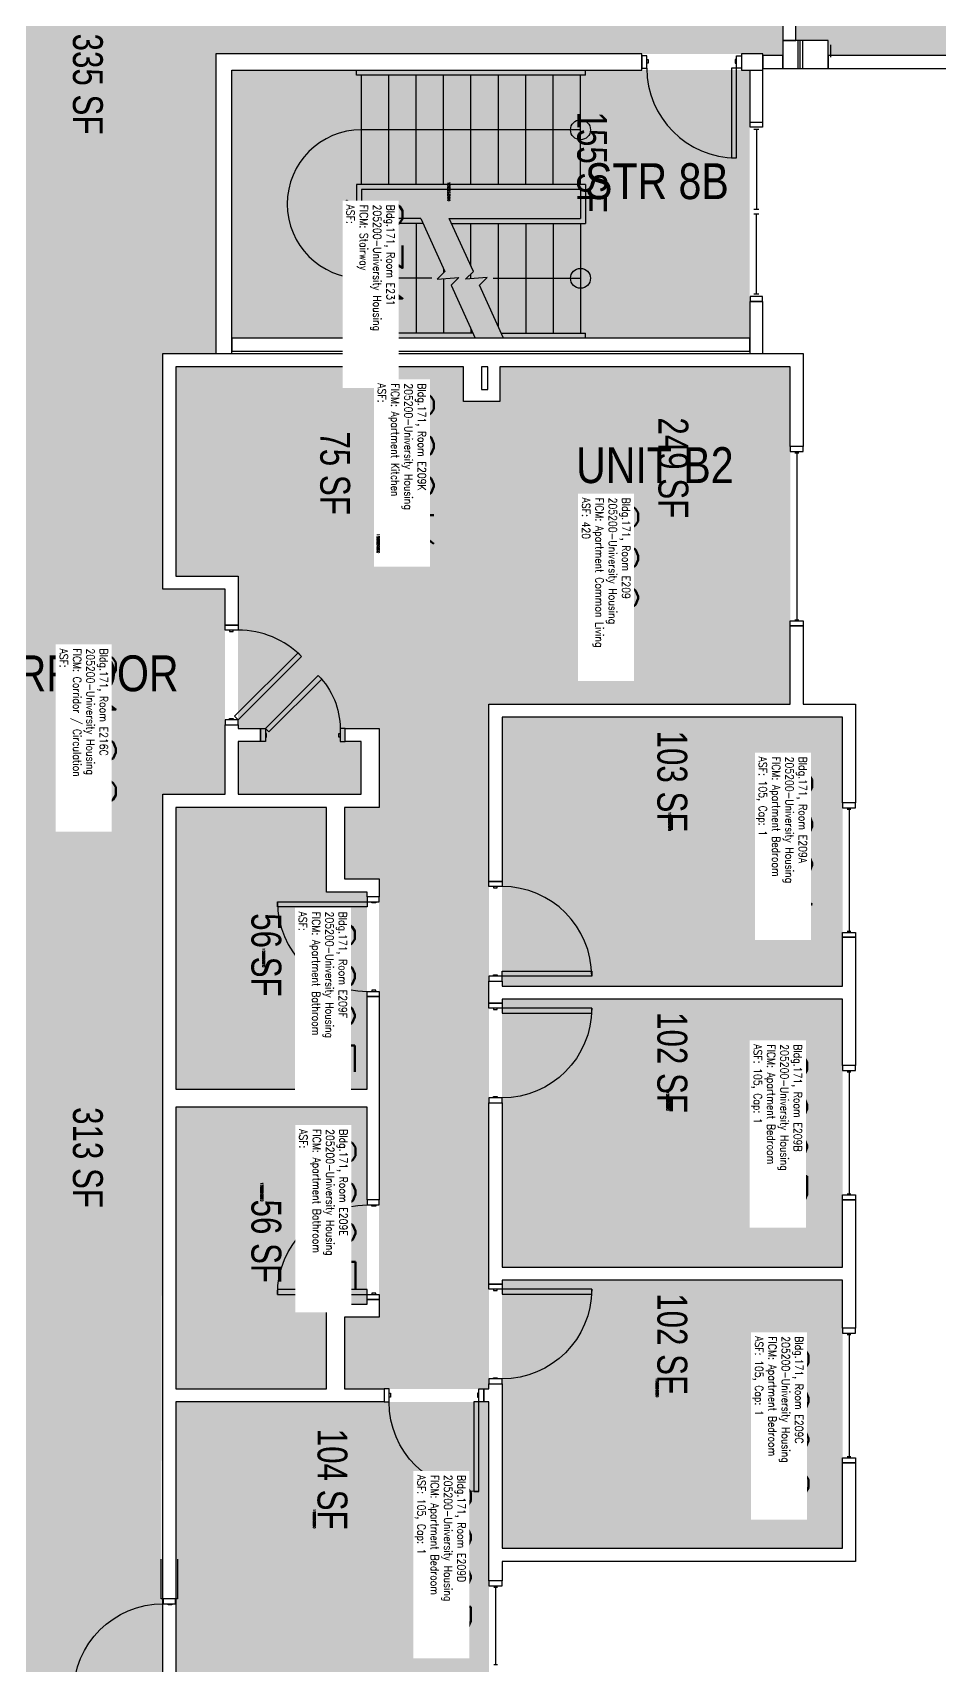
# Model space of a CAD drawing. Header units: inches. Extents: x 9163 to 12690, y -254 to 1312.
# Drawn here: x 11267 to 11631, y 303 to 958 of the extents above; entities that cross this region are included whole.
import ezdxf
from ezdxf.enums import TextEntityAlignment as Align

# ---------------------------------------------------------------- set-up
doc = ezdxf.new("R2010")
doc.units = ezdxf.units.IN
doc.header["$LTSCALE"] = 48
doc.header["$MEASUREMENT"] = 0
doc.layers.get('DEFPOINTS').update_dxf_attribs({"color": 40})
for name, color, linetype in [('A-AREA-IDEN', 1, 'Continuous'), ('A-DOOR', 2, 'Continuous'), ('A-FLOR', 3, 'Continuous'), ('A-GLAZ', 1, 'Continuous'), ('A-IDEN-RNUM', 7, 'Continuous'), ('A-IDEN-SNUM', 4, 'Continuous'), ('A-IDEN-VNUM', 4, 'Continuous'), ('A-WALL', 5, 'Continuous'), ('AREA-TEXT', 3, 'Continuous'), ('Rooms-Category-Color', 7, 'Continuous'), ('Rooms-College-Color', 7, 'Continuous'), ('Rooms-Department-Color', 7, 'Continuous'), ('Rooms-Division-Color', 7, 'Continuous'), ('Rooms-Information', 7, 'Continuous')]:
    doc.layers.add(name, color=color, linetype=linetype)
doc.styles.add('AREA', font='arial.ttf', dxfattribs={"width": 0.75, "height": 12})
doc.styles.add('DIMS', font='ARIALN.TTF')
doc.styles.add('ROOMSNUMBER', font='txt.shx', dxfattribs={"height": 0.03})
doc.styles.add('ROOMVNUMBER', font='simplex.shx', dxfattribs={"width": 0.85})
doc.styles.get("Standard").update_dxf_attribs({"font": 'ARIALN.TTF'})
doc.dimstyles.new('NBA 2004', dxfattribs={"dimscale": 128, "dimtxt": 0.125, "dimasz": 0.09375, "dimexe": 0.125, "dimexo": 0.125, "dimgap": 0.0625, "dimtad": 1, "dimdec": 3, "dimzin": 3, "dimdsep": 46, "dimlunit": 4, "dimtxsty": 'DIMS', "dimblk": 'ARCHTICK', "dimcen": 0.09375, "dimdle": 0.125, "dimclrd": 256, "dimclre": 256, "dimclrt": 2, "dimadec": 0, "dimazin": 0, "dimtfac": 0.75, "dimtdec": 3, "dimtmove": 2, "dimatfit": 2, "dimfxl": 0.125, "dimfrac": 2, "dimtolj": 1, "dimtzin": 0, "dimlwd": -1, "dimlwe": -1, "dimarcsym": 0})

# ---------------------------------------------------------------- blocks, each defined once
blk = doc.blocks.new('_ArchTick')
at = {"color": 0, "linetype": 'ByBlock', "const_width": 0.15}
blk.add_lwpolyline([(-0.5, -0.5), (0.5, 0.5)], dxfattribs=at)

msp = doc.modelspace()

# ---------------------------------------------------------------- hatches: boundary and pattern name
h = msp.add_hatch()
h.set_pattern_fill('ANSI31', color=256, style=0)
h.set_pattern_definition([(45, (11969.92792, 225.27303), (0.088388348, -0.088388348), [])])
h.paths.add_polyline_path([(11385.98, 556.74), (11385.98, 615.48), (11376.77, 615.48), (11376.77, 556.74)], flags=9)
at = {"layer": 'Rooms-Category-Color', "linetype": 'Continuous', "true_color": 0xadadad}
for points in [[(11567.83, 1009.26), (11205.05, 1009.26), (11205.05, 1034.26), (11122.73, 1034.26), (11122.73, 1009.26), (11081.21, 1009.26), (11081.21, 999.18), (11029.83, 999.18), (11027.46, 926.93), (11069.21, 926.93), (11069.21, 930.68), (11081.21, 930.68), (11081.21, 920.62), (11134.61, 920.63), (11134.58, 949.26), (11241.71, 949.26), (11241.71, 829.5), (11322.13, 829.5), (11340.08, 829.5), (11340.08, 949.88), (11559.83, 949.88), (11559.83, 949.26), (11567.83, 949.26), (11567.83, 1009.26)], [(11567.83, 1009.26), (11567.83, 967.25), (11573.08, 967.25), (11573.08, 955.26), (11586.08, 955.26), (11586.08, 949.26), (11718.14, 949.26), (11718.14, 925.25), (11979.46, 925.25), (11979.46, 949.26), (12351.33, 949.26), (12351.33, 915.16), (12326.33, 915.16), (12326.33, 856.04), (12351.33, 856.04), (12351.33, 233.63), (12411.33, 233.63), (12411.33, 271.26), (12411.33, 837.54), (12436.33, 837.54), (12436.33, 919.86), (12411.33, 919.86), (12411.33, 1009.26), (12297.55, 1009.26), (12297.55, 1034.26), (12215.23, 1034.26), (12215.23, 1009.26), (12031.19, 1009.26), (12031.19, 1034.26), (11948.87, 1034.26), (11948.87, 1009.26)], [(11346.58, 943.38), (11554.58, 943.38), (11554.58, 835.75), (11346.58, 835.75)], [(11258.83, 829.5), (11258.83, 734.86), (11233.83, 734.86), (11233.83, 652.54), (11258.83, 652.54), (11258.83, 145), (11318.83, 145), (11318.83, 173), (11318.83, 174), (11318.21, 174), (11318.21, 182.63), (11318.21, 289.5), (11318.83, 289.5), (11318.83, 329.5), (11318.21, 329.5), (11318.21, 345.38), (11318.83, 652.54), (11343.83, 652.54), (11343.83, 734.86), (11318.83, 734.86), (11318.83, 829.5)]]:
    msp.add_hatch(color=253, dxfattribs=at).paths.add_polyline_path(points)
at = {"layer": 'Rooms-Category-Color', "linetype": 'Continuous', "true_color": 0x728ef3}
for points in [[(11324.08, 740.11), (11454.21, 740.11), (11454.21, 810.25), (11439.58, 810.25), (11439.58, 824.25), (11324.08, 824.25)], [(11454.21, 824.25), (11454.21, 740.11), (11349.08, 740.11), (11349.08, 678.99), (11358.03, 678.99), (11358.03, 673.74), (11349.08, 673.74), (11349.08, 652.54), (11398.46, 652.54), (11398.46, 673.74), (11392.03, 673.74), (11392.03, 678.99), (11405.71, 678.99), (11405.71, 647.29), (11391.83, 647.29), (11391.83, 618.54), (11405.71, 618.54), (11405.71, 442.5), (11391.83, 442.5), (11391.83, 413.75), (11449.83, 413.75), (11449.83, 688.75), (11570.83, 688.75), (11570.83, 824.25)], [(11591.83, 575.5), (11591.83, 683.5), (11455.08, 683.5), (11455.08, 575.5), (11591.39, 575.52)], [(11324.08, 534.16), (11324.08, 647.29), (11384.58, 647.29), (11384.58, 613.29), (11400.83, 613.29), (11400.83, 534.15)], [(11591.83, 462.63), (11591.83, 570.25), (11455.1, 570.27), (11455.08, 462.63), (11591.39, 462.64)], [(11400.83, 447.77), (11400.83, 526.9), (11324.08, 526.9), (11324.08, 413.77), (11384.58, 413.75), (11384.58, 447.75)], [(11591.83, 457.38), (11591.83, 349.75), (11455.08, 349.75), (11455.1, 457.39), (11591.39, 457.39)], [(11324.08, 289.77), (11449.83, 289.75), (11449.83, 408.5), (11324.08, 408.5)]]:
    msp.add_hatch(color=171, dxfattribs=at).paths.add_polyline_path(points)
at = {"layer": 'Rooms-College-Color', "linetype": 'Continuous', "true_color": 0xadadad}
for points in [[(11567.83, 1009.26), (11205.05, 1009.26), (11205.05, 1034.26), (11122.73, 1034.26), (11122.73, 1009.26), (11081.21, 1009.26), (11081.21, 999.18), (11029.83, 999.18), (11027.46, 926.93), (11069.21, 926.93), (11069.21, 930.68), (11081.21, 930.68), (11081.21, 920.62), (11134.61, 920.63), (11134.58, 949.26), (11241.71, 949.26), (11241.71, 829.5), (11322.13, 829.5), (11340.08, 829.5), (11340.08, 949.88), (11559.83, 949.88), (11559.83, 949.26), (11567.83, 949.26), (11567.83, 1009.26)], [(11567.83, 1009.26), (11567.83, 967.25), (11573.08, 967.25), (11573.08, 955.26), (11586.08, 955.26), (11586.08, 949.26), (11718.14, 949.26), (11718.14, 925.25), (11979.46, 925.25), (11979.46, 949.26), (12351.33, 949.26), (12351.33, 915.16), (12326.33, 915.16), (12326.33, 856.04), (12351.33, 856.04), (12351.33, 233.63), (12411.33, 233.63), (12411.33, 271.26), (12411.33, 837.54), (12436.33, 837.54), (12436.33, 919.86), (12411.33, 919.86), (12411.33, 1009.26), (12297.55, 1009.26), (12297.55, 1034.26), (12215.23, 1034.26), (12215.23, 1009.26), (12031.19, 1009.26), (12031.19, 1034.26), (11948.87, 1034.26), (11948.87, 1009.26)], [(11346.58, 943.38), (11554.58, 943.38), (11554.58, 835.75), (11346.58, 835.75)], [(11258.83, 829.5), (11258.83, 734.86), (11233.83, 734.86), (11233.83, 652.54), (11258.83, 652.54), (11258.83, 145), (11318.83, 145), (11318.83, 173), (11318.83, 174), (11318.21, 174), (11318.21, 182.63), (11318.21, 289.5), (11318.83, 289.5), (11318.83, 329.5), (11318.21, 329.5), (11318.21, 345.38), (11318.83, 652.54), (11343.83, 652.54), (11343.83, 734.86), (11318.83, 734.86), (11318.83, 829.5)], [(11324.08, 740.11), (11454.21, 740.11), (11454.21, 810.25), (11439.58, 810.25), (11439.58, 824.25), (11324.08, 824.25)], [(11454.21, 824.25), (11454.21, 740.11), (11349.08, 740.11), (11349.08, 678.99), (11358.03, 678.99), (11358.03, 673.74), (11349.08, 673.74), (11349.08, 652.54), (11398.46, 652.54), (11398.46, 673.74), (11392.03, 673.74), (11392.03, 678.99), (11405.71, 678.99), (11405.71, 647.29), (11391.83, 647.29), (11391.83, 618.54), (11405.71, 618.54), (11405.71, 442.5), (11391.83, 442.5), (11391.83, 413.75), (11449.83, 413.75), (11449.83, 688.75), (11570.83, 688.75), (11570.83, 824.25)], [(11591.83, 575.5), (11591.83, 683.5), (11455.08, 683.5), (11455.08, 575.5), (11591.39, 575.52)], [(11324.08, 534.16), (11324.08, 647.29), (11384.58, 647.29), (11384.58, 613.29), (11400.83, 613.29), (11400.83, 534.15)], [(11591.83, 462.63), (11591.83, 570.25), (11455.1, 570.27), (11455.08, 462.63), (11591.39, 462.64)], [(11400.83, 447.77), (11400.83, 526.9), (11324.08, 526.9), (11324.08, 413.77), (11384.58, 413.75), (11384.58, 447.75)], [(11591.83, 457.38), (11591.83, 349.75), (11455.08, 349.75), (11455.1, 457.39), (11591.39, 457.39)], [(11324.08, 289.77), (11449.83, 289.75), (11449.83, 408.5), (11324.08, 408.5)]]:
    msp.add_hatch(color=253, dxfattribs=at).paths.add_polyline_path(points)
at = {"layer": 'Rooms-Department-Color', "linetype": 'Continuous', "true_color": 0xacacac}
for points in [[(11567.83, 1009.26), (11205.05, 1009.26), (11205.05, 1034.26), (11122.73, 1034.26), (11122.73, 1009.26), (11081.21, 1009.26), (11081.21, 999.18), (11029.83, 999.18), (11027.46, 926.93), (11069.21, 926.93), (11069.21, 930.68), (11081.21, 930.68), (11081.21, 920.62), (11134.61, 920.63), (11134.58, 949.26), (11241.71, 949.26), (11241.71, 829.5), (11322.13, 829.5), (11340.08, 829.5), (11340.08, 949.88), (11559.83, 949.88), (11559.83, 949.26), (11567.83, 949.26), (11567.83, 1009.26)], [(11567.83, 1009.26), (11567.83, 967.25), (11573.08, 967.25), (11573.08, 955.26), (11586.08, 955.26), (11586.08, 949.26), (11718.14, 949.26), (11718.14, 925.25), (11979.46, 925.25), (11979.46, 949.26), (12351.33, 949.26), (12351.33, 915.16), (12326.33, 915.16), (12326.33, 856.04), (12351.33, 856.04), (12351.33, 233.63), (12411.33, 233.63), (12411.33, 271.26), (12411.33, 837.54), (12436.33, 837.54), (12436.33, 919.86), (12411.33, 919.86), (12411.33, 1009.26), (12297.55, 1009.26), (12297.55, 1034.26), (12215.23, 1034.26), (12215.23, 1009.26), (12031.19, 1009.26), (12031.19, 1034.26), (11948.87, 1034.26), (11948.87, 1009.26)], [(11346.58, 943.38), (11554.58, 943.38), (11554.58, 835.75), (11346.58, 835.75)], [(11258.83, 829.5), (11258.83, 734.86), (11233.83, 734.86), (11233.83, 652.54), (11258.83, 652.54), (11258.83, 145), (11318.83, 145), (11318.83, 173), (11318.83, 174), (11318.21, 174), (11318.21, 182.63), (11318.21, 289.5), (11318.83, 289.5), (11318.83, 329.5), (11318.21, 329.5), (11318.21, 345.38), (11318.83, 652.54), (11343.83, 652.54), (11343.83, 734.86), (11318.83, 734.86), (11318.83, 829.5)]]:
    msp.add_hatch(color=253, dxfattribs=at).paths.add_polyline_path(points)
at = {"layer": 'Rooms-Department-Color', "linetype": 'Continuous', "true_color": 0x604aed}
for points in [[(11324.08, 740.11), (11454.21, 740.11), (11454.21, 810.25), (11439.58, 810.25), (11439.58, 824.25), (11324.08, 824.25)], [(11454.21, 824.25), (11454.21, 740.11), (11349.08, 740.11), (11349.08, 678.99), (11358.03, 678.99), (11358.03, 673.74), (11349.08, 673.74), (11349.08, 652.54), (11398.46, 652.54), (11398.46, 673.74), (11392.03, 673.74), (11392.03, 678.99), (11405.71, 678.99), (11405.71, 647.29), (11391.83, 647.29), (11391.83, 618.54), (11405.71, 618.54), (11405.71, 442.5), (11391.83, 442.5), (11391.83, 413.75), (11449.83, 413.75), (11449.83, 688.75), (11570.83, 688.75), (11570.83, 824.25)], [(11591.83, 575.5), (11591.83, 683.5), (11455.08, 683.5), (11455.08, 575.5), (11591.39, 575.52)], [(11324.08, 534.16), (11324.08, 647.29), (11384.58, 647.29), (11384.58, 613.29), (11400.83, 613.29), (11400.83, 534.15)], [(11591.83, 462.63), (11591.83, 570.25), (11455.1, 570.27), (11455.08, 462.63), (11591.39, 462.64)], [(11400.83, 447.77), (11400.83, 526.9), (11324.08, 526.9), (11324.08, 413.77), (11384.58, 413.75), (11384.58, 447.75)], [(11591.83, 457.38), (11591.83, 349.75), (11455.08, 349.75), (11455.1, 457.39), (11591.39, 457.39)], [(11324.08, 289.77), (11449.83, 289.75), (11449.83, 408.5), (11324.08, 408.5)]]:
    msp.add_hatch(color=173, dxfattribs=at).paths.add_polyline_path(points)
at = {"layer": 'Rooms-Division-Color', "linetype": 'Continuous', "true_color": 0xadadad}
for points in [[(11567.83, 1009.26), (11205.05, 1009.26), (11205.05, 1034.26), (11122.73, 1034.26), (11122.73, 1009.26), (11081.21, 1009.26), (11081.21, 999.18), (11029.83, 999.18), (11027.46, 926.93), (11069.21, 926.93), (11069.21, 930.68), (11081.21, 930.68), (11081.21, 920.62), (11134.61, 920.63), (11134.58, 949.26), (11241.71, 949.26), (11241.71, 829.5), (11322.13, 829.5), (11340.08, 829.5), (11340.08, 949.88), (11559.83, 949.88), (11559.83, 949.26), (11567.83, 949.26), (11567.83, 1009.26)], [(11567.83, 1009.26), (11567.83, 967.25), (11573.08, 967.25), (11573.08, 955.26), (11586.08, 955.26), (11586.08, 949.26), (11718.14, 949.26), (11718.14, 925.25), (11979.46, 925.25), (11979.46, 949.26), (12351.33, 949.26), (12351.33, 915.16), (12326.33, 915.16), (12326.33, 856.04), (12351.33, 856.04), (12351.33, 233.63), (12411.33, 233.63), (12411.33, 271.26), (12411.33, 837.54), (12436.33, 837.54), (12436.33, 919.86), (12411.33, 919.86), (12411.33, 1009.26), (12297.55, 1009.26), (12297.55, 1034.26), (12215.23, 1034.26), (12215.23, 1009.26), (12031.19, 1009.26), (12031.19, 1034.26), (11948.87, 1034.26), (11948.87, 1009.26)], [(11346.58, 943.38), (11554.58, 943.38), (11554.58, 835.75), (11346.58, 835.75)], [(11258.83, 829.5), (11258.83, 734.86), (11233.83, 734.86), (11233.83, 652.54), (11258.83, 652.54), (11258.83, 145), (11318.83, 145), (11318.83, 173), (11318.83, 174), (11318.21, 174), (11318.21, 182.63), (11318.21, 289.5), (11318.83, 289.5), (11318.83, 329.5), (11318.21, 329.5), (11318.21, 345.38), (11318.83, 652.54), (11343.83, 652.54), (11343.83, 734.86), (11318.83, 734.86), (11318.83, 829.5)]]:
    msp.add_hatch(color=253, dxfattribs=at).paths.add_polyline_path(points)
at = {"layer": 'Rooms-Division-Color', "linetype": 'Continuous', "true_color": 0x604aed}
for points in [[(11324.08, 740.11), (11454.21, 740.11), (11454.21, 810.25), (11439.58, 810.25), (11439.58, 824.25), (11324.08, 824.25)], [(11454.21, 824.25), (11454.21, 740.11), (11349.08, 740.11), (11349.08, 678.99), (11358.03, 678.99), (11358.03, 673.74), (11349.08, 673.74), (11349.08, 652.54), (11398.46, 652.54), (11398.46, 673.74), (11392.03, 673.74), (11392.03, 678.99), (11405.71, 678.99), (11405.71, 647.29), (11391.83, 647.29), (11391.83, 618.54), (11405.71, 618.54), (11405.71, 442.5), (11391.83, 442.5), (11391.83, 413.75), (11449.83, 413.75), (11449.83, 688.75), (11570.83, 688.75), (11570.83, 824.25)], [(11591.83, 575.5), (11591.83, 683.5), (11455.08, 683.5), (11455.08, 575.5), (11591.39, 575.52)], [(11324.08, 534.16), (11324.08, 647.29), (11384.58, 647.29), (11384.58, 613.29), (11400.83, 613.29), (11400.83, 534.15)], [(11591.83, 462.63), (11591.83, 570.25), (11455.1, 570.27), (11455.08, 462.63), (11591.39, 462.64)], [(11400.83, 447.77), (11400.83, 526.9), (11324.08, 526.9), (11324.08, 413.77), (11384.58, 413.75), (11384.58, 447.75)], [(11591.83, 457.38), (11591.83, 349.75), (11455.08, 349.75), (11455.1, 457.39), (11591.39, 457.39)], [(11324.08, 289.77), (11449.83, 289.75), (11449.83, 408.5), (11324.08, 408.5)]]:
    msp.add_hatch(color=173, dxfattribs=at).paths.add_polyline_path(points)

# ---------------------------------------------------------------- linework, layer by layer
at = {"layer": 'A-DOOR'}
for points in [[(11513.21, 949.13), (11511.21, 949.13), (11511.21, 944.13), (11513.21, 944.13)], [(11513.21, 947.63), (11513.71, 947.63), (11513.71, 946.13), (11513.21, 946.13)], [(11549.21, 947.63), (11548.71, 947.63), (11548.71, 946.13), (11549.21, 946.13)], [(11549.21, 949.13), (11551.21, 949.13), (11551.21, 944.13), (11549.21, 944.13)], [(11549.21, 944.13), (11547.21, 944.13), (11547.21, 908.13), (11549.21, 908.13)], [(11343.83, 718.47), (11343.83, 720.47), (11349.08, 720.47), (11349.08, 718.47)], [(11345.58, 718.47), (11345.58, 717.97), (11347.08, 717.97), (11347.08, 718.47)], [(11349.08, 682.47), (11347.67, 683.89), (11373.13, 709.34), (11374.54, 707.93)], [(11360.03, 678.99), (11361.45, 677.57), (11382.66, 698.79), (11381.25, 700.2)], [(11343.83, 682.47), (11343.83, 680.47), (11349.08, 680.47), (11349.08, 682.47)], [(11345.58, 682.47), (11345.58, 682.97), (11347.08, 682.97), (11347.08, 682.47)], [(11360.03, 673.74), (11358.03, 673.74), (11358.03, 678.99), (11360.03, 678.99)], [(11360.03, 675.49), (11360.53, 675.49), (11360.53, 676.99), (11360.03, 676.99)], [(11390.03, 675.49), (11389.53, 675.49), (11389.53, 676.99), (11390.03, 676.99)], [(11390.03, 673.74), (11392.03, 673.74), (11392.03, 678.99), (11390.03, 678.99)], [(11449.83, 615.5), (11449.83, 617.5), (11455.08, 617.5), (11455.08, 615.5)], [(11405.71, 609.4), (11405.71, 611.4), (11400.83, 611.4), (11400.83, 609.4)], [(11451.58, 615.5), (11451.58, 615), (11453.08, 615), (11453.08, 615.5)], [(11400.83, 609.4), (11400.83, 607.4), (11364.83, 607.4), (11364.83, 609.4)], [(11404.33, 609.4), (11404.33, 608.9), (11402.83, 608.9), (11402.83, 609.4)], [(11449.83, 579.5), (11449.83, 577.5), (11455.08, 577.5), (11455.08, 579.5)], [(11451.58, 579.5), (11451.58, 580), (11453.08, 580), (11453.08, 579.5)], [(11455.08, 579.5), (11455.08, 581.5), (11491.08, 581.5), (11491.08, 579.5)], [(11405.71, 573.4), (11405.71, 571.4), (11400.83, 571.4), (11400.83, 573.4)], [(11404.33, 573.4), (11404.33, 573.9), (11402.83, 573.9), (11402.83, 573.4)], [(11449.83, 566.63), (11449.83, 568.63), (11455.08, 568.63), (11455.08, 566.63)], [(11451.58, 566.63), (11451.58, 566.13), (11453.08, 566.13), (11453.08, 566.63)], [(11455.08, 566.63), (11455.08, 564.63), (11491.08, 564.63), (11491.08, 566.63)], [(11451.58, 530.63), (11451.58, 531.13), (11453.08, 531.13), (11453.08, 530.63)], [(11449.83, 530.63), (11449.83, 528.63), (11455.08, 528.63), (11455.08, 530.63)], [(11405.71, 487.65), (11405.71, 489.65), (11400.83, 489.65), (11400.83, 487.65)], [(11404.33, 487.65), (11404.33, 487.15), (11402.83, 487.15), (11402.83, 487.65)], [(11400.83, 451.65), (11400.83, 453.65), (11364.83, 453.65), (11364.83, 451.65)], [(11449.83, 453.75), (11449.83, 455.75), (11455.08, 455.75), (11455.08, 453.75)], [(11451.58, 453.75), (11451.58, 453.25), (11453.08, 453.25), (11453.08, 453.75)], [(11455.08, 453.75), (11455.08, 451.75), (11491.08, 451.75), (11491.08, 453.75)], [(11405.71, 451.65), (11405.71, 449.65), (11400.83, 449.65), (11400.83, 451.65)], [(11404.33, 451.65), (11404.33, 452.15), (11402.83, 452.15), (11402.83, 451.65)], [(11409.71, 413.75), (11407.71, 413.75), (11407.71, 408.5), (11409.71, 408.5)], [(11445.71, 413.75), (11447.71, 413.75), (11447.71, 408.5), (11445.71, 408.5)], [(11449.83, 417.75), (11449.83, 415.75), (11455.08, 415.75), (11455.08, 417.75)], [(11451.58, 417.75), (11451.58, 418.25), (11453.08, 418.25), (11453.08, 417.75)], [(11409.71, 412), (11410.21, 412), (11410.21, 410.5), (11409.71, 410.5)], [(11445.71, 408.5), (11443.71, 408.5), (11443.71, 372.5), (11445.71, 372.5)], [(11445.71, 412), (11445.21, 412), (11445.21, 410.5), (11445.71, 410.5)], [(11323.96, 327.5), (11323.96, 329.5), (11318.96, 329.5), (11318.96, 327.5)], [(11322.46, 327.5), (11322.46, 327), (11320.96, 327), (11320.96, 327.5)]]:
    msp.add_lwpolyline(points, close=True, dxfattribs=at)
for centre, start, end in [((11549.21, 944.13), 180, 270), ((11349.08, 682.47), 45, 90), ((11455.08, 579.5), 0, 90), ((11400.83, 609.4), 180, 270)]:
    msp.add_arc(centre, 36, start, end, dxfattribs=at)
at = {"layer": 'A-DOOR', "extrusion": (0, 0, -1)}
for centre, radius, start, end in [((-11360.03, 678.99), 30, 135, 180), ((-11455.08, 566.63), 36, 180, 270), ((-11400.83, 451.65), 36, 0, 90), ((-11455.08, 453.75), 36, 180, 270), ((-11445.71, 408.5), 36, 270, 0), ((-11318.96, 291.5), 36, 360, 90)]:
    msp.add_arc(centre, radius, start, end, dxfattribs=at)
at = {"layer": 'A-FLOR'}
for p, q in [((11396.58, 941.38), (11396.58, 943.38)), ((11488.58, 941.38), (11396.58, 941.38)), ((11398.58, 897.38), (11398.58, 941.38)), ((11409.58, 897.38), (11409.58, 941.38)), ((11420.58, 897.38), (11420.58, 941.38)), ((11431.58, 897.38), (11431.58, 941.38)), ((11442.58, 897.38), (11442.58, 941.38)), ((11453.58, 897.38), (11453.58, 941.38)), ((11464.58, 897.38), (11464.58, 941.38)), ((11475.58, 897.38), (11475.58, 941.38)), ((11486.58, 897.38), (11486.58, 941.38)), ((11488.58, 941.38), (11488.58, 943.38)), ((11486.58, 919.38), (11398.58, 919.38)), ((11396.58, 897.38), (11396.58, 881.75)), ((11488.58, 897.38), (11396.58, 897.38)), ((11398.58, 895.38), (11398.58, 883.75)), ((11486.58, 895.38), (11398.58, 895.38)), ((11486.58, 895.38), (11486.58, 883.75)), ((11488.58, 897.38), (11488.58, 881.75)), ((11423.36, 881.75), (11396.58, 881.75)), ((11422.45, 883.75), (11398.58, 883.75)), ((11398.58, 881.75), (11398.58, 837.75)), ((11409.58, 881.75), (11409.58, 837.75)), ((11420.58, 881.75), (11420.58, 837.75)), ((11433.85, 883.75), (11486.58, 883.75)), ((11434.76, 881.75), (11488.58, 881.75)), ((11442.58, 864.58), (11442.58, 881.75)), ((11453.58, 840.43), (11453.58, 881.75)), ((11464.58, 881.75), (11464.58, 837.75)), ((11464.58, 881.75), (11464.58, 837.75)), ((11475.58, 881.75), (11475.58, 837.75)), ((11486.58, 881.75), (11486.58, 837.75)), ((11431.58, 863.71), (11431.58, 861.94)), ((11431.58, 859.62), (11431.58, 837.75)), ((11442.58, 859.58), (11442.58, 861.55)), ((11442.58, 839.56), (11442.58, 837.75)), ((11396.58, 835.75), (11396.58, 837.75)), ((11443.4, 837.75), (11396.58, 837.75)), ((11454.8, 837.75), (11488.58, 837.75)), ((11488.58, 835.75), (11488.58, 837.75))]:
    msp.add_line(p, q, dxfattribs=at)
for points in [[(11422.45, 883.75), (11432.15, 862.49), (11429.02, 859.43), (11437.76, 860.09), (11434.63, 857.03), (11444.32, 835.75)], [(11455.72, 835.75), (11446.01, 857.02), (11449.15, 860.08), (11440.4, 859.42), (11443.54, 862.48), (11433.85, 883.75)]]:
    msp.add_lwpolyline(points, dxfattribs=at)
for centre in [(11486.58, 919.38), (11486.58, 859.75)]:
    msp.add_circle(centre, 4, dxfattribs=at)
msp.add_arc((11398.58, 889.57), 29.81, 90, 270, dxfattribs=at)
at = {"layer": 'A-GLAZ'}
for p, q in [((11558.21, 919.44), (11556.21, 919.44)), ((11557.21, 919.44), (11557.21, 887.44)), ((11558.21, 887.44), (11556.21, 887.44)), ((11558.21, 885.44), (11556.21, 885.44)), ((11557.21, 853.44), (11557.21, 885.44)), ((11558.21, 853.44), (11556.21, 853.44)), ((11572.71, 789.64), (11574.21, 789.64)), ((11573.46, 789.64), (11573.46, 722.64)), ((11572.71, 722.64), (11574.21, 722.64)), ((11593.71, 646.6), (11595.21, 646.6)), ((11594.46, 646.6), (11594.46, 597.6)), ((11593.71, 597.6), (11595.21, 597.6)), ((11593.71, 541.13), (11595.21, 541.13)), ((11594.46, 541.13), (11594.46, 492.13)), ((11593.71, 492.13), (11595.21, 492.13)), ((11593.71, 435.6), (11595.21, 435.6)), ((11594.46, 435.6), (11594.46, 386.6)), ((11593.71, 386.6), (11595.21, 386.6)), ((11451.71, 334.14), (11453.21, 334.14)), ((11452.46, 334.14), (11452.46, 303.14)), ((11451.71, 303.14), (11453.21, 303.14))]:
    msp.add_line(p, q, dxfattribs=at)
for points in [[(11554.71, 920.44), (11554.71, 922.44), (11559.71, 922.44), (11559.71, 920.44)], [(11554.71, 852.44), (11554.71, 850.44), (11559.71, 850.44), (11559.71, 852.44)], [(11576.08, 790.14), (11576.08, 792.14), (11570.83, 792.14), (11570.83, 790.14)], [(11576.08, 722.14), (11576.08, 720.14), (11570.83, 720.14), (11570.83, 722.14)], [(11597.08, 647.1), (11597.08, 649.1), (11591.83, 649.1), (11591.83, 647.1)], [(11597.08, 597.1), (11597.08, 595.1), (11591.83, 595.1), (11591.83, 597.1)], [(11597.08, 541.63), (11597.08, 543.63), (11591.83, 543.63), (11591.83, 541.63)], [(11597.08, 491.63), (11597.08, 489.63), (11591.83, 489.63), (11591.83, 491.63)], [(11597.08, 436.1), (11597.08, 438.1), (11591.83, 438.1), (11591.83, 436.1)], [(11597.08, 386.1), (11597.08, 384.1), (11591.83, 384.1), (11591.83, 386.1)], [(11455.08, 334.64), (11455.08, 336.64), (11449.83, 336.64), (11449.83, 334.64)]]:
    msp.add_lwpolyline(points, close=True, dxfattribs=at)
at = {"layer": 'A-WALL'}
for p, q in [((11567.83, 967.25), (11567.83, 955.26)), ((11573.08, 955.26), (11573.08, 967.25)), ((11567.83, 955.26), (11573.08, 955.26)), ((11567.83, 955.26), (11567.83, 944.01)), ((11586.08, 955.26), (11567.83, 955.26)), ((11573.83, 955.26), (11573.83, 944.01)), ((11574.83, 944.01), (11574.83, 955.26)), ((11575.83, 944.01), (11575.83, 955.26)), ((11586.08, 944.01), (11586.08, 955.26)), ((11340.08, 949.88), (11340.08, 829.5)), ((11511.21, 949.88), (11340.08, 949.88)), ((11511.21, 943.38), (11511.21, 949.88)), ((11551.21, 949.88), (11551.21, 943.38)), ((11559.83, 949.88), (11551.21, 949.88)), ((11559.83, 943.38), (11559.83, 949.88)), ((11567.83, 949.26), (11559.83, 949.26)), ((11559.83, 949.26), (11559.83, 944.01)), ((11567.83, 944.01), (11567.83, 949.26)), ((11682.89, 949.26), (11586.08, 949.26)), ((11586.08, 949.26), (11586.08, 944.01)), ((11346.58, 829.5), (11346.58, 943.38)), ((11346.58, 943.38), (11511.21, 943.38)), ((11551.21, 943.38), (11559.83, 943.38)), ((11554.58, 943.38), (11554.58, 922.44)), ((11559.83, 944.01), (11567.83, 944.01)), ((11559.83, 922.44), (11559.83, 943.38)), ((11567.83, 944.01), (11586.08, 944.01)), ((11586.08, 944.01), (11682.89, 944.01)), ((11554.58, 922.44), (11559.83, 922.44)), ((11554.58, 850.44), (11554.58, 829.5)), ((11559.83, 850.44), (11554.58, 850.44)), ((11559.83, 829.5), (11559.83, 850.44)), ((11554.58, 835.75), (11346.58, 835.75)), ((11346.58, 835.75), (11346.58, 830.5)), ((11554.58, 830.5), (11554.58, 835.75)), ((11318.83, 734.86), (11318.83, 829.5)), ((11318.83, 829.5), (11576.08, 829.5)), ((11340.08, 829.5), (11346.58, 829.5)), ((11346.58, 830.5), (11554.58, 830.5)), ((11554.58, 829.5), (11559.83, 829.5)), ((11576.08, 829.5), (11576.08, 792.14)), ((11324.08, 824.25), (11324.08, 740.11)), ((11439.58, 824.25), (11324.08, 824.25)), ((11439.58, 810.25), (11439.58, 824.25)), ((11449.33, 824.25), (11446.83, 824.25)), ((11446.83, 824.25), (11446.83, 815.13)), ((11449.33, 815.13), (11449.33, 824.25)), ((11570.83, 824.25), (11454.21, 824.25)), ((11454.21, 824.25), (11454.21, 810.25)), ((11570.83, 792.14), (11570.83, 824.25)), ((11446.83, 815.13), (11449.33, 815.13)), ((11454.21, 810.25), (11439.58, 810.25)), ((11576.08, 792.14), (11570.83, 792.14)), ((11343.83, 734.86), (11318.83, 734.86)), ((11324.08, 740.11), (11349.08, 740.11)), ((11343.83, 720.47), (11343.83, 734.86)), ((11349.08, 740.11), (11349.08, 720.47)), ((11349.08, 720.47), (11343.83, 720.47)), ((11570.83, 688.75), (11570.83, 720.14)), ((11570.83, 720.14), (11576.08, 720.14)), ((11576.08, 720.14), (11576.08, 688.75)), ((11449.83, 688.75), (11570.83, 688.75)), ((11449.83, 617.5), (11449.83, 688.75)), ((11576.08, 688.75), (11597.08, 688.75)), ((11597.08, 688.75), (11597.08, 649.1)), ((11591.83, 683.5), (11455.08, 683.5)), ((11455.08, 683.5), (11455.08, 617.5)), ((11591.83, 649.1), (11591.83, 683.5)), ((11343.83, 652.54), (11343.83, 680.47)), ((11343.83, 680.47), (11349.08, 680.47)), ((11349.08, 680.47), (11349.08, 678.99)), ((11349.08, 678.99), (11358.03, 678.99)), ((11358.03, 678.99), (11358.03, 673.74)), ((11392.03, 678.99), (11405.71, 678.99)), ((11392.03, 673.74), (11392.03, 678.99)), ((11405.71, 678.99), (11405.71, 647.29)), ((11358.03, 673.74), (11349.08, 673.74)), ((11349.08, 673.74), (11349.08, 652.54)), ((11398.46, 673.74), (11392.03, 673.74)), ((11398.46, 652.54), (11398.46, 673.74)), ((11318.83, 413.13), (11318.83, 652.54)), ((11318.83, 652.54), (11343.83, 652.54)), ((11349.08, 652.54), (11398.46, 652.54)), ((11597.08, 649.1), (11591.83, 649.1)), ((11324.08, 647.29), (11324.08, 534.15)), ((11384.58, 647.29), (11324.08, 647.29)), ((11384.58, 613.29), (11384.58, 647.29)), ((11391.83, 647.29), (11391.83, 618.54)), ((11405.71, 647.29), (11391.83, 647.29)), ((11391.83, 618.54), (11405.71, 618.54)), ((11405.71, 618.54), (11405.71, 611.4)), ((11455.08, 617.5), (11449.83, 617.5)), ((11400.83, 613.29), (11384.58, 613.29)), ((11400.83, 611.4), (11400.83, 613.29)), ((11405.71, 611.4), (11400.83, 611.4)), ((11591.83, 575.5), (11591.83, 595.1)), ((11591.83, 595.1), (11597.08, 595.1)), ((11597.08, 595.1), (11597.08, 543.63)), ((11449.83, 568.63), (11449.83, 577.5)), ((11449.83, 577.5), (11455.08, 577.5)), ((11455.08, 577.5), (11455.08, 575.5)), ((11400.83, 534.15), (11400.83, 571.4)), ((11400.83, 571.4), (11405.71, 571.4)), ((11405.71, 571.4), (11405.71, 489.65)), ((11455.08, 575.5), (11591.83, 575.5)), ((11455.08, 568.63), (11449.83, 568.63)), ((11591.83, 570.25), (11455.08, 570.25)), ((11455.08, 570.25), (11455.08, 568.63)), ((11591.83, 543.63), (11591.83, 570.25)), ((11597.08, 543.63), (11591.83, 543.63)), ((11324.08, 534.15), (11400.83, 534.15)), ((11400.83, 526.9), (11324.08, 526.9)), ((11324.08, 526.9), (11324.08, 413.75)), ((11400.83, 489.65), (11400.83, 526.9)), ((11449.83, 455.75), (11449.83, 528.63)), ((11449.83, 528.63), (11455.08, 528.63)), ((11455.08, 528.63), (11455.08, 462.63)), ((11405.71, 489.65), (11400.83, 489.65)), ((11591.83, 462.63), (11591.83, 489.63)), ((11591.83, 489.63), (11597.08, 489.63)), ((11597.08, 489.63), (11597.08, 438.1)), ((11455.08, 462.63), (11591.83, 462.63)), ((11455.08, 455.75), (11449.83, 455.75)), ((11591.83, 457.38), (11455.08, 457.38)), ((11455.08, 457.38), (11455.08, 455.75)), ((11591.83, 438.1), (11591.83, 457.38)), ((11384.58, 447.75), (11400.83, 447.75)), ((11384.58, 413.75), (11384.58, 447.75)), ((11400.83, 447.75), (11400.83, 449.65)), ((11400.83, 449.65), (11405.71, 449.65)), ((11405.71, 449.65), (11405.71, 442.5)), ((11405.71, 442.5), (11391.83, 442.5)), ((11391.83, 442.5), (11391.83, 413.75)), ((11597.08, 438.1), (11591.83, 438.1)), ((11318.83, 284.5), (11318.83, 413.13)), ((11324.08, 413.75), (11384.58, 413.75)), ((11391.83, 413.75), (11405.08, 413.75)), ((11405.08, 413.75), (11407.71, 413.75)), ((11407.71, 413.75), (11407.71, 408.5)), ((11447.71, 413.75), (11449.83, 413.75)), ((11447.71, 408.5), (11447.71, 413.75)), ((11449.83, 413.75), (11449.83, 415.75)), ((11449.83, 415.75), (11455.08, 415.75)), ((11455.08, 415.75), (11455.08, 349.75)), ((11324.08, 408.5), (11324.08, 289.75)), ((11405.08, 408.5), (11324.08, 408.5)), ((11407.71, 408.5), (11405.08, 408.5)), ((11449.83, 408.5), (11447.71, 408.5)), ((11449.83, 345.13), (11449.83, 408.5)), ((11591.83, 349.75), (11591.83, 384.1)), ((11591.83, 384.1), (11597.08, 384.1)), ((11597.08, 384.1), (11597.08, 344.5)), ((11455.08, 349.75), (11591.83, 349.75)), ((11318.21, 329.5), (11318.21, 345.38)), ((11324.71, 345.38), (11324.71, 329.5)), ((11449.83, 336.64), (11449.83, 345.13)), ((11597.08, 344.5), (11455.08, 344.5)), ((11455.08, 344.5), (11455.08, 336.64)), ((11455.08, 336.64), (11449.83, 336.64)), ((11324.71, 329.5), (11318.21, 329.5))]:
    msp.add_line(p, q, dxfattribs=at)
at = {"layer": 'DEFPOINTS'}
msp.add_line((11586.96, 953.56), (11586.96, 948.54), dxfattribs=at)
msp.add_line((11586.96, 953.56), (11586.96, 948.54), dxfattribs=at)

# ---------------------------------------------------------------- texts
at = {"layer": 'A-AREA-IDEN'}
for s, p in [('STR 8B', (11517.27, 891.55)), ('UNIT B2', (11516.45, 777.52)), ('CORRIDOR', (11280.26, 693.92))]:
    msp.add_text(s, height=14.4, dxfattribs=at).set_placement(p, align=Align.CENTER)
at = {"layer": 'A-IDEN-RNUM', "style": 'ROOMSNUMBER', "width": 0.85}
for s, p in [('0231-00', (11433.7, 894.61)), ('0209-K0', (11405.34, 753.29)), ('0209-00', (11498.96, 746.39)), ('0216-C0', (11284.17, 695.47)), ('0209-A0', (11522.37, 641.63)), ('0209-F0', (11359.32, 586.94)), ('0209-B0', (11521.61, 529.38)), ('0209-E0', (11358.62, 492.88)), ('0209-C0', (11517.39, 414.27)), ('0209-D0', (11379.7, 361.62))]:
    msp.add_text(s, height=1, rotation=270, dxfattribs=at).set_placement(p, align=Align.MIDDLE_CENTER)
at = {"layer": 'A-IDEN-SNUM', "style": 'ROOMSNUMBER', "width": 0.85}
for s, p in [('1710E23100', (11433.7, 894.61)), ('1710E209K0', (11405.34, 753.29)), ('1710E20900', (11498.96, 746.39)), ('1710E216C0', (11284.17, 695.47)), ('1710E209A0', (11522.37, 641.63)), ('1710E209F0', (11359.32, 586.94)), ('1710E209B0', (11521.61, 529.38)), ('1710E209E0', (11358.62, 492.88)), ('1710E209C0', (11517.39, 414.27)), ('1710E209D0', (11379.7, 361.62))]:
    msp.add_text(s, height=1, rotation=270, dxfattribs=at).set_placement(p, align=Align.MIDDLE_CENTER)
at = {"layer": 'A-IDEN-VNUM', "style": 'ROOMVNUMBER', "width": 0.85}
for s, p in [('231', (11403.89, 868.86)), ('209K', (11416.47, 783.89)), ('209', (11498.45, 747.52)), ('216C', (11288.66, 678.77)), ('209A', (11568.39, 633.05)), ('209F', (11384.72, 572.2)), ('209B', (11566.37, 518.46)), ('209E', (11384.9, 484.82)), ('209C', (11566.85, 400.75)), ('209D', (11431.26, 345.54))]:
    msp.add_text(s, height=22.5, rotation=270, dxfattribs=at).set_placement(p, align=Align.MIDDLE_CENTER)
at = {"layer": 'AREA-TEXT', "linetype": 'Continuous', "style": 'AREA', "width": 0.75}
for s, p in [('335 SF', (11288.72, 937.76)), ('155 SF', (11491.28, 906.43)), ('249 SF', (11523.9, 783.63)), ('75 SF', (11388.05, 781.51)), ('103 SF', (11523.46, 657.86)), ('56 SF', (11360.4, 588.03)), ('102 SF', (11523.46, 544.8)), ('313 SF', (11288.72, 506.66)), ('56 SF', (11360.4, 473.02)), ('102 SF', (11523.46, 431.92)), ('104 SF', (11386.96, 377.48))]:
    msp.add_text(s, height=12, rotation=270, dxfattribs=at).set_placement(p, align=Align.MIDDLE_CENTER)

# ---------------------------------------------------------------- leaders
at = {"layer": 'A-FLOR'}
for points in [[(11426.87, 859.75), (11398.58, 859.75)], [(11451.52, 859.75), (11486.58, 859.75)]]:
    msp.add_leader(points, dimstyle='NBA 2004', override={"dimscale": 96, "dimasz": 0.09375, "dimgap": 0.0625, "dimtad": 0}, dxfattribs=at)

# ---------------------------------------------------------------- next in the draw order: texts
at = {"layer": 'Rooms-Information', "linetype": 'Continuous', "char_height": 3.2143, "width": 72, "attachment_point": 7, "rotation": 270, "style": 'ROOMVNUMBER', "bg_fill": 3, "box_fill_scale": 1.5, "bg_fill_color": 256, "bg_fill_true_color": 13158600, "bg_fill_transparency": 0}
for s, insert in [('Bldg.171, Room E231^M^J205200-University Housing^M^JFICM: Stairway^M^JASF: ', (11392.64, 889.36)), ('Bldg.171, Room E209^M^J205200-University Housing^M^JFICM: Apartment Common Living^M^JASF: 420', (11487.2, 771.66)), ('Bldg.171, Room E216C^M^J205200-University Housing^M^JFICM: Corridor / Circulation^M^JASF: ', (11277.41, 711.1)), ('Bldg.171, Room E209A^M^J205200-University Housing^M^JFICM: Apartment Bedroom^M^JASF: 105, Cap: 1', (11557.14, 667.66)), ('Bldg.171, Room E209F^M^J205200-University Housing^M^JFICM: Apartment Bathroom^M^JASF: ', (11373.47, 605.44)), ('Bldg.171, Room E209B^M^J205200-University Housing^M^JFICM: Apartment Bedroom^M^JASF: 105, Cap: 1', (11555.12, 552.15)), ('Bldg.171, Room E209E^M^J205200-University Housing^M^JFICM: Apartment Bathroom^M^JASF: ', (11373.65, 518.06)), ('Bldg.171, Room E209C^M^J205200-University Housing^M^JFICM: Apartment Bedroom^M^JASF: 105, Cap: 1', (11555.6, 434.9)), ('Bldg.171, Room E209D^M^J205200-University Housing^M^JFICM: Apartment Bedroom^M^JASF: 105, Cap: 1', (11420.01, 379.23))]:
    msp.add_mtext(s, dxfattribs=dict(at, insert=insert))

# ---------------------------------------------------------------- next in the draw order: texts
at = {"layer": 'Rooms-Information', "linetype": 'Continuous', "insert": (11405.22, 817.58), "char_height": 3.2143, "width": 72, "attachment_point": 7, "rotation": 270, "style": 'ROOMVNUMBER', "bg_fill": 3, "box_fill_scale": 1.5, "bg_fill_color": 256, "bg_fill_true_color": 13158600, "bg_fill_transparency": 0}
msp.add_mtext('Bldg.171, Room E209K^M^J205200-University Housing^M^JFICM: Apartment Kitchen^M^JASF: ', dxfattribs=at)

doc.saveas('drawing.dxf')
